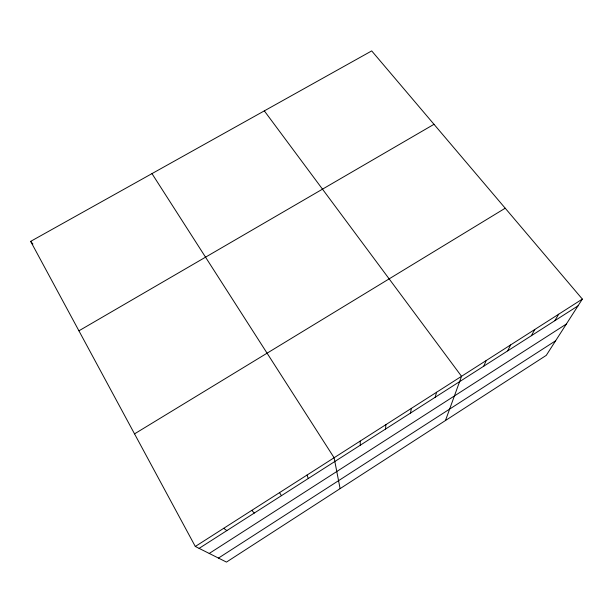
<?xml version="1.0" encoding="UTF-8"?>
<svg xmlns="http://www.w3.org/2000/svg" width="613" height="613" viewBox="0 0 613 613"><rect width="100%" height="100%" fill="white"/><g stroke="black" fill="none" stroke-linecap="round" stroke-linejoin="round"><path stroke-width="0.92" d="M385.531 429.054L385.906 424.64M410.48 413.085L411.384 408.358M435.161 397.293L436.594 392.243M445.467 420.518L461.535 376.305L264.326 110.876M483.764 366.183L486.209 360.528M507.687 350.874L510.629 344.927M531.364 335.717L534.789 329.488M554.803 320.714L558.688 314.208M582.35 299.083L546.275 355.356L226.465 562.09L195.302 546.467L30.65 241.369L371.7 50.91L582.35 299.083L195.302 546.467M218.466 558.083L555.631 340.767M209.232 553.455L566.351 324.039M199.102 548.374L577.998 305.872M134.538 433.866L505.219 208.213M78.916 330.813L434.004 124.309M223.707 528.314L226.864 530.605M251.782 510.368L254.311 513.043M30.65 241.369L32.933 244.02M151.978 173.617L334.108 457.75L340.108 488.63M279.536 492.63L281.451 495.672M306.975 475.09L308.293 478.492M360.145 441.107L360.321 445.191"/></g></svg>
